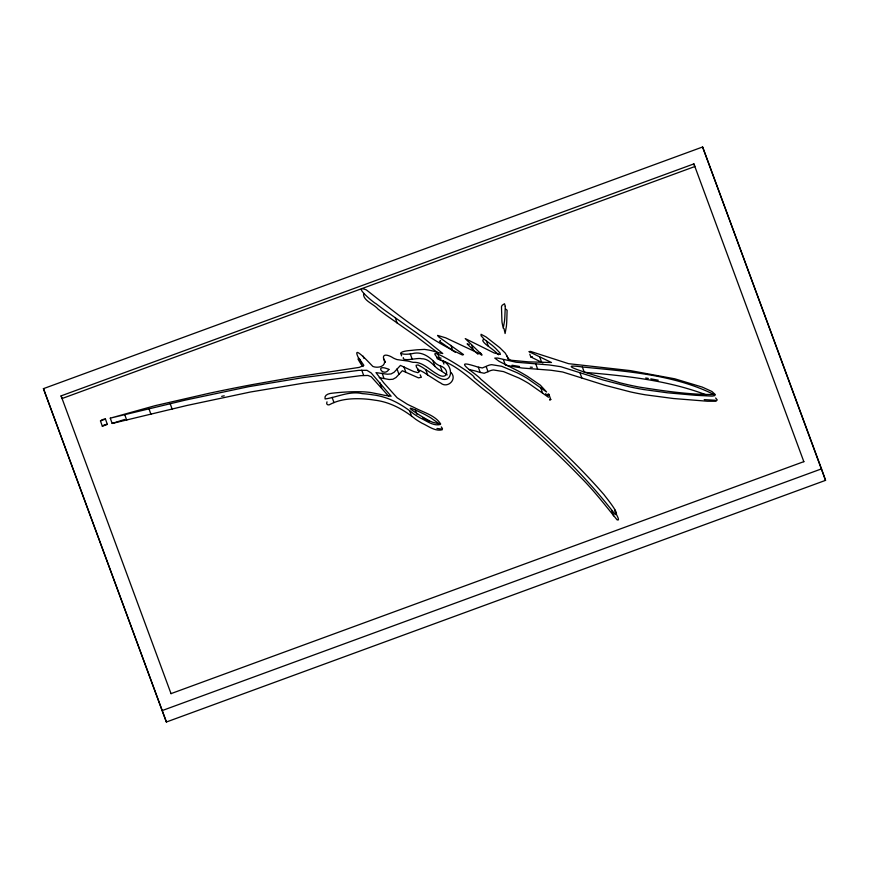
<?xml version="1.0" encoding="UTF-8"?>
<svg xmlns="http://www.w3.org/2000/svg" width="869" height="869" viewBox="0 0 869 869"><rect width="100%" height="100%" fill="white"/><g stroke="black" fill="none" stroke-linecap="round" stroke-linejoin="round"><path stroke-width="1.3" d="M385.369 362.047L385.391 361.461M327.005 401.836C325.69 404.704 328.439 405.769 330.481 404.172C340.811 398.882 352.749 398.252 364.144 398.936A103.237 94.602 -19.4 0 1 374.832 400.174C390.257 402.01 403.868 409.712 415.74 419.325A120.041 110.005 -19.4 0 0 422.041 423.225C428.265 425.995 435.087 431.654 442.191 429.786L442.462 428.602L441.289 426.907M105.464 419.075L100.446 420.911L102.368 426.244L107.332 424.376L105.453 419.054L103.9 419.216A11.221 10.287 -19.4 0 0 101.727 420.009L100.5 420.944M388.715 396.242L371.248 376.755L367.935 375.462L360.657 375.658L304.921 382.925L250.609 391.973L187.107 405.432L112.155 423.453L124.712 419.466M102.303 426.168L103.596 425.31A11.221 10.287 -19.4 0 1 105.768 424.517L107.332 424.376M437.694 357.843C421.889 341.68 477.266 376.103 473.996 377.483C524.626 419.173 575.104 462.33 615.209 514.546C621.042 515.165 604.585 495.764 604.216 494.895C567.251 452.173 523.822 415.643 480.839 379.199C477.429 374.539 451.456 359.027 473.051 365.577A86.889 79.622 -19.4 0 1 477.027 366.805L482.317 367.967L488.128 365.523A11.742 10.765 -19.4 0 1 491.691 364.676L501.717 366.305L517.174 372.779A156.985 143.852 -19.4 0 1 526.907 378.156L546.568 391.952L540.322 385.152L527.461 376.353A243.95 223.55 -19.4 0 0 517.978 370.889L499.121 361.341L494.765 358.104L497.546 358.039L516.067 362.21L549.295 364.969L560.733 366.675L603.097 379.981L628.667 386.618A314.339 288.052 -19.4 0 0 643.408 389.497L667.609 392.81L695.656 395.308L712.145 396.112L714.655 395.688L715.35 394.635L711.939 391.506L702.261 387.096L674.768 378.808L630.525 370.639L568.587 363.676L530.524 351.402L528.917 351.641L551.467 362.503L528.374 361.862L511.244 360.277L508.582 358.93L505.291 353.129L499.653 347.578L486.086 336.987L481.046 334.272L481.111 335.803L484.087 339.127A24.897 22.811 -19.4 0 0 486.379 340.854L492.136 345.286A111.373 102.053 -19.4 0 1 495.678 348.458L499.925 352.912L500.381 354.465L494.233 352.988L465.241 338.595L482.143 354.954L445.754 337.856L437.596 335.401L438.726 336.922L463.546 354.595L462.482 355.008C427.168 338.921 396.688 313.687 366.305 289.855C351.5 283.935 373.692 302.955 376.114 303.748A424.713 389.182 -19.4 0 0 384.294 309.94L421.671 336.466L442.755 353.52L438.617 352.705A100.141 91.766 -19.4 0 1 436.607 352.13L435.89 351.912A95.286 87.313 -19.4 0 0 429.199 350.131L424.55 349.392L417.163 349.794A172.181 157.789 -19.4 0 0 411.645 350.37C395.384 351.478 399.838 355.856 412.373 353.618C422.128 351.022 429.775 357.137 435.966 363.59A37.28 34.163 -19.4 0 0 439.193 365.523C450.663 368.456 448.078 381.6 436.705 373.789C429.134 369.586 422.421 361.623 413.155 362.351A22.181 20.324 -19.4 0 1 410.472 361.689L408.528 361.2A25.625 23.485 -19.4 0 0 405.91 360.798L397.014 359.581A36.368 33.326 -19.4 0 1 393.407 358.071C388.182 354.595 380.35 352.553 384.674 361.645C384.663 367.229 376.95 368.152 372.899 366.468C371.465 365.262 351.456 342.875 358.137 357.224A55.171 50.554 -19.4 0 0 359.614 359.201L363.861 365.36L359.255 367.391L293.483 377.342L251.967 384.674A1759.627 1612.451 -19.4 0 0 209.538 393.19L155.247 405.638L110.287 418.152L185.238 400.131L248.751 386.672L303.053 377.624L358.788 370.357L366.924 370.313L371.193 372.964L391.115 396.221L384.598 395.33A137.889 126.363 -19.4 0 1 381.719 394.678L370.715 392.527A80.23 73.517 -19.4 0 0 364.415 391.886C353.564 391.398 342.668 391.995 331.882 393.244C328.83 393.483 323.909 394.906 325.093 398.958C336.086 397.567 349.544 390.605 362.275 393.635A103.237 94.602 -19.4 0 1 372.964 394.874C388.389 396.698 402.01 404.411 413.872 414.013A120.041 110.005 -19.4 0 0 420.183 417.924C426.397 420.683 433.218 426.353 440.322 424.485L440.648 423.963C435.141 415.11 422.953 412.319 414.122 407.485A156.203 143.135 -19.4 0 1 407.289 404.226L397.155 397.796L383.826 382.892L375.984 372.616L387.27 374.213L391.072 373.942L394.135 372.225L400.457 365.425L413.731 371.541L417.913 372.692L419.564 371.487L416.468 367.142L416.088 365.273L418.032 364.958L421.943 367.109A99.348 91.039 -19.4 0 1 425.788 369.673L436.694 376.57A68.445 62.72 -19.4 0 0 438.856 377.743C453.694 385.717 454.368 363.394 440.746 360.32A45.796 41.973 -19.4 0 1 437.694 357.843M379.253 377.613L389.138 379.514L392.94 379.242L396.003 377.526L402.325 370.726L418.445 377.852L421.356 377.276L420.151 374.811M417.956 370.574L419.901 370.259L423.811 372.41A99.348 91.039 -19.4 0 1 427.657 374.973L438.552 381.871A68.445 62.72 -19.4 0 0 440.713 383.044C447.296 388.867 457.539 379.492 451.141 372.616M358.462 358.213L358.05 359.223L360.005 362.525A55.171 50.554 -19.4 0 0 361.482 364.502L363.025 366.501M363.6 293.526C362.634 300.533 374.094 304.117 377.982 309.049A424.713 389.182 -19.4 0 0 386.162 315.241L415.816 336.086L438.519 353.303M403.281 357.593C402.021 362.199 418.586 357.333 421.411 358.734C428.775 358.506 432.729 364.893 437.835 368.891A37.28 34.163 -19.4 0 0 441.061 370.824L447.231 374.919M545.645 393.668L548.437 397.252L528.776 383.457A156.985 143.852 -19.4 0 0 519.043 378.08L503.585 371.606L493.559 369.977A11.742 10.765 -19.4 0 0 489.997 370.824L484.185 373.268L478.895 372.106A86.889 79.622 -19.4 0 0 474.919 370.878L469.184 369.531M43.45 388.649L702.608 146.991L821.509 468.869L825.55 480.351L166.392 722.009L43.45 388.649L166.392 722.009M693.886 163.893L694.82 166.544L62.025 398.534L61.091 395.884L693.886 163.893L803.858 461.732M171.063 693.614L803.858 461.635M162.34 710.516L821.509 468.869M505.725 309.092L507.105 310.244L506.725 322.062A154.454 141.528 -19.4 0 1 506.377 326.407L505.095 333.511L503.998 328.558M715.339 400.272L704.216 399.642M530.242 367.174L532.328 367.272M503.433 359.647L505.302 364.947L507.887 365.675L522.139 368.022L551.163 370.27L562.591 371.975L604.965 385.282L630.536 391.919A314.339 288.052 -19.4 0 0 645.276 394.798L673.464 398.523L707.399 401.228L715.926 401.261L717.218 399.946L715.654 398.002M483.685 339.54C480.872 339.985 484.989 343.57 485.956 344.428A24.897 22.811 -19.4 0 0 488.248 346.155L494.005 350.587A111.373 102.053 -19.4 0 1 497.546 353.759L498.61 354.791M582.382 366.979C544.211 361.732 616.067 381.35 619.26 382.621A307.181 281.491 -19.4 0 0 639.128 387.063C663.655 390.931 689.41 394.754 713.949 394.504C673.594 374.463 626.766 371.443 582.382 366.979L584.25 372.29C625.484 375.853 667.153 380.111 706.171 394.841M440.561 340.539L439.475 341.311L455.367 352.369M519.532 366.479L511.993 365.241M532.393 356.703L530.785 356.942L542.919 362.938M438.291 359.234C458.126 365.089 472.823 381.817 489.225 393.646C520.564 419.988 551.467 446.959 579.851 476.484C593.418 489.931 605.074 505.106 617.077 519.847C621.748 521.726 613.112 510.136 614.763 509.712M645.71 377.993L648.317 378.417M650.827 378.862L658.278 380.22M441.094 358.169L440.485 358.006A100.141 91.766 -19.4 0 1 439.844 357.832M436.933 428.46L441.256 429.025M415.371 409.972C398.893 402.858 427.157 419.988 429.297 420.759A56.604 51.868 -19.4 0 0 432.871 422.334L439.421 423.942L430.687 417.772A169.976 155.757 -19.4 0 0 424.105 414.1L415.371 409.972L416.87 414.22M469.26 344.461L467.109 343.896L476.723 353.107M422.758 417.75L425.973 419.401A169.976 155.757 -19.4 0 1 429.286 421.204M477.363 353.672L478.004 354.226M548.926 394.374L548.176 393.929L547.709 394.58L548.448 395.026L548.915 394.32L550.761 399.566L549.621 400.044L549.925 399.273L550.761 399.566M825.55 480.351L702.608 146.991M61.091 395.884L171.063 693.723M579.916 372.584L581.785 377.885M611.711 510.537L613.579 515.838M539.79 357.116L541.659 362.416M535.825 364.013L537.694 369.314M529.818 354.204L530.753 356.855M540.844 388.052L542.712 393.353M507.061 356.062L508.18 359.245M486.379 340.854L488.248 346.155M486.162 366.479L488.03 371.78M480.492 352.868L481.241 354.986M471.585 344.982L473.442 350.294M478.363 367.261L480.231 372.562M450.881 345.297L452.749 350.609M443.168 361.928L443.918 364.046M437.943 354.128L439.812 359.429M440.311 366.088L442.18 371.389M436.575 356.79L437.324 358.908M433.077 361.189L434.934 366.49M425.799 369.673L427.657 374.973M417.924 369.097L418.673 371.215M410.287 353.879L412.156 359.179M395.221 317.652L397.09 322.953M400.663 353.194L401.597 355.845M403.868 366.696L405.736 371.997M397.024 368.901L398.893 374.202M409.842 411.189L411.71 416.49M384.109 359.147L385.228 362.33M382.143 373.214L384.011 378.515M379.829 382.621L381.697 387.932M363.166 356.203L363.915 358.332M359.614 359.201L361.482 364.502M361.776 370.151L363.644 375.462M332.11 397.318L333.978 402.619M170.237 403.792L172.105 409.093M149.088 409.093L150.956 414.394M124.843 414.915L126.711 420.216M110.265 418.13L112.134 423.431M221.671 396.34A1759.627 1612.451 -19.4 0 1 224.235 395.808M505.28 306.377L504.856 316.761A154.454 141.528 -19.4 0 1 504.509 321.106L503.238 328.21L502.054 322.475A89.855 82.338 -19.4 0 1 501.88 319.944L501.478 306.746A6.224 5.703 -19.4 0 1 502.206 305.269L504.487 303.748L505.28 306.377M388.921 369.39C383.403 378.2 373.561 362.808 388.921 369.39"/></g></svg>
